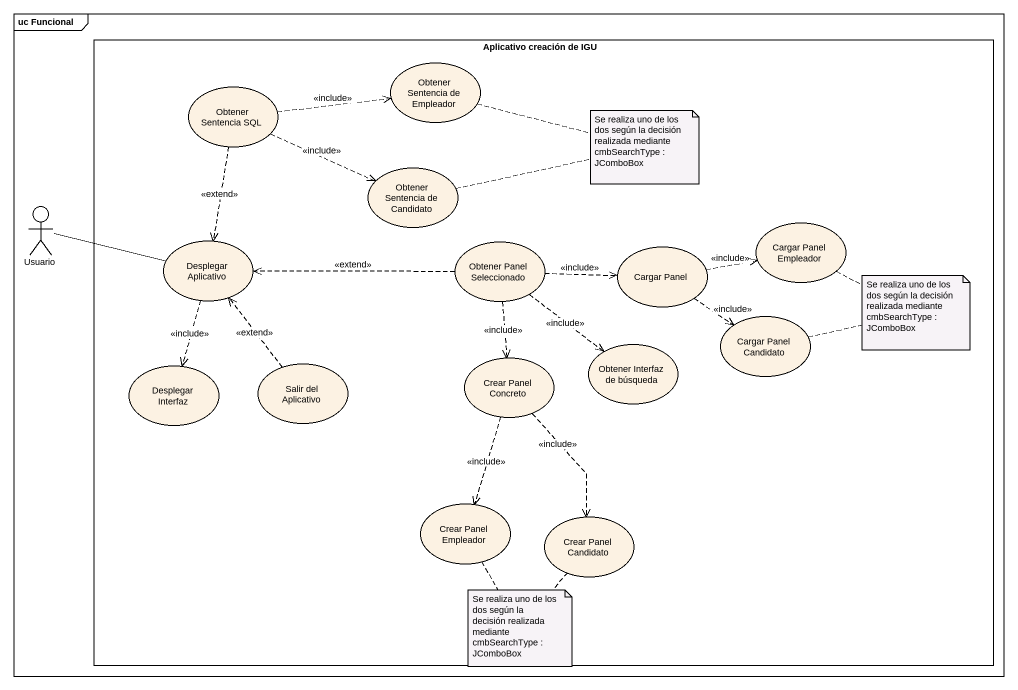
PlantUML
@startuml
mainframe uc Funcional
rectangle "Aplicativo creación de IGU" as Aplicativo_creación_de_IGU {
  usecase "Obtener Sentencia de Empleador" as Obtener_Sentencia_de
  usecase "Obtener Sentencia SQL" as Obtener_Sentencia_SQL
  usecase "Obtener Sentencia de Candidato" as Obtener_Sentencia_de_2
  usecase "Cargar Panel Empleador" as Cargar_Panel_Empleador
  usecase "Desplegar Aplicativo" as Desplegar_Aplicativo
  usecase "Obtener Panel Seleccionado" as Obtener_Panel_Seleccionado
  usecase "Cargar Panel" as Cargar_Panel
  usecase "Obtener Interfaz de búsqueda" as Obtener_Interfaz_de_búsqueda
  usecase "Cargar Panel Candidato" as Cargar_Panel_Candidato
  usecase "Desplegar Interfaz" as Desplegar_Interfaz
  usecase "Salir del Aplicativo" as Salir_del_Aplicativo
  usecase "Crear Panel Concreto" as Crear_Panel_Concreto
  usecase "Crear Panel Empleador" as Crear_Panel_Empleador
  usecase "Crear Panel Candidato" as Crear_Panel_Candidato
}
actor Usuario
Obtener_Sentencia_SQL .right.> Obtener_Sentencia_de : <<include>>
Obtener_Sentencia_SQL .right.> Obtener_Sentencia_de_2 : <<include>>
Obtener_Sentencia_SQL ..> Desplegar_Aplicativo : <<extend>>
Usuario -right- Desplegar_Aplicativo
Desplegar_Aplicativo ..> Desplegar_Interfaz : <<include>>
Obtener_Panel_Seleccionado .left.> Desplegar_Aplicativo : <<extend>>
Obtener_Panel_Seleccionado .right.> Cargar_Panel : <<include>>
Obtener_Panel_Seleccionado ..> Obtener_Interfaz_de_búsqueda : <<include>>
Obtener_Panel_Seleccionado ..> Crear_Panel_Concreto : <<include>>
Cargar_Panel .right.> Cargar_Panel_Empleador : <<include>>
Cargar_Panel ..> Cargar_Panel_Candidato : <<include>>
Salir_del_Aplicativo .up.> Desplegar_Aplicativo : <<extend>>
Crear_Panel_Concreto ..> Crear_Panel_Empleador : <<include>>
Crear_Panel_Concreto ..> Crear_Panel_Candidato : <<include>>
note as N1
  Se realiza uno de los dos según la decisión realizada mediante cmbSearchType : JComboBox
end note
N1 .. Obtener_Sentencia_de_2
N1 .. Obtener_Sentencia_de
note as N2
  Se realiza uno de los dos según la decisión realizada mediante cmbSearchType : JComboBox
end note
N2 .. Cargar_Panel_Empleador
N2 .. Cargar_Panel_Candidato
note as N3
  Se realiza uno de los dos según la decisión realizada mediante cmbSearchType : JComboBox
end note
N3 .. Crear_Panel_Candidato
N3 .. Crear_Panel_Empleador
@enduml
